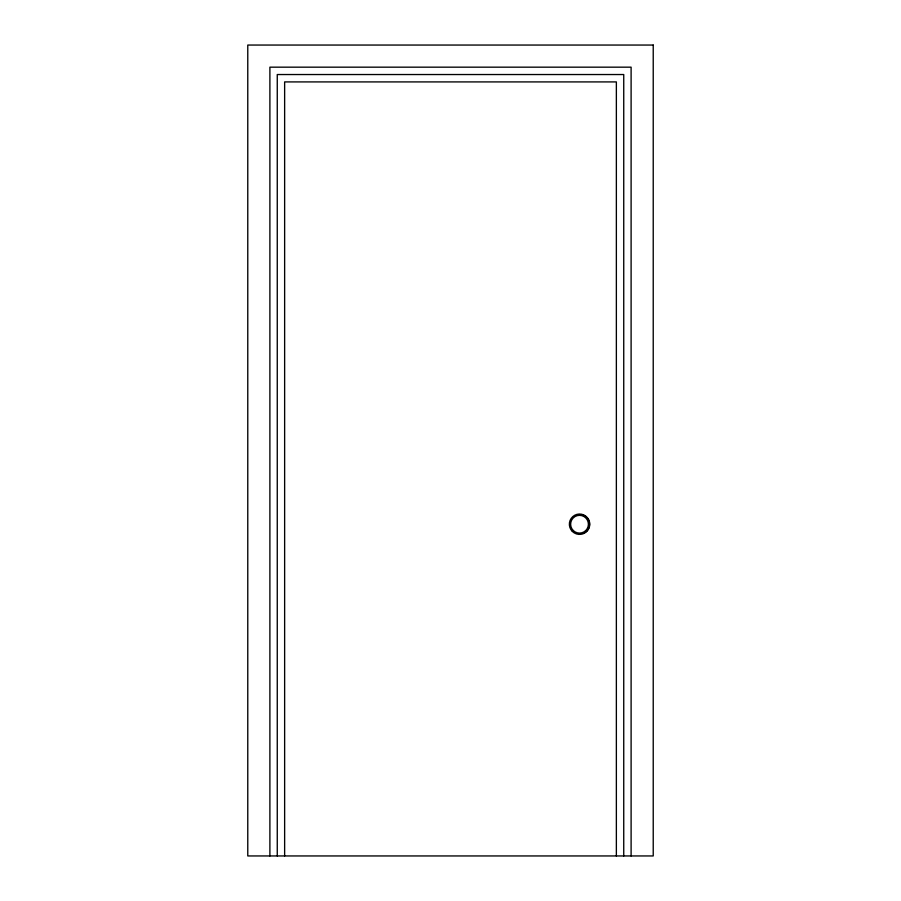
<?xml version="1.0" encoding="UTF-8"?>
<svg xmlns="http://www.w3.org/2000/svg" width="901" height="901" viewBox="0 0 901 901"><rect width="100%" height="100%" fill="white"/><g stroke="black" fill="none" stroke-linecap="round" stroke-linejoin="round"><path stroke-width="1.35" d="M631.105 855.95L631.105 67.17L269.895 67.17L269.895 855.95M623.74 855.95L623.74 74.535L277.26 74.535L277.26 855.95M616.363 855.95L616.363 81.912L284.637 81.912L284.637 855.95M588.646 527.851A9.551 9.551 0 0 1 582.283 533.437M582.283 515A9.551 9.551 0 0 1 585.639 516.656M587.373 518.39A9.551 9.551 0 0 1 589.04 526.691M582.485 515A9.551 9.551 0 0 1 582.485 533.437M653.225 45.05L247.775 45.05L247.775 855.95L653.225 855.95L653.225 45.05M573.227 530.509A8.897 8.897 0 0 0 588.105 526.522A8.897 8.897 0 0 0 577.214 515.631A8.897 8.897 0 0 0 573.227 530.509M572.349 531.432A10.204 10.193 0 0 0 589.412 526.86A10.204 10.193 0 0 0 576.922 514.37A10.204 10.193 0 0 0 572.349 531.432"/></g></svg>
